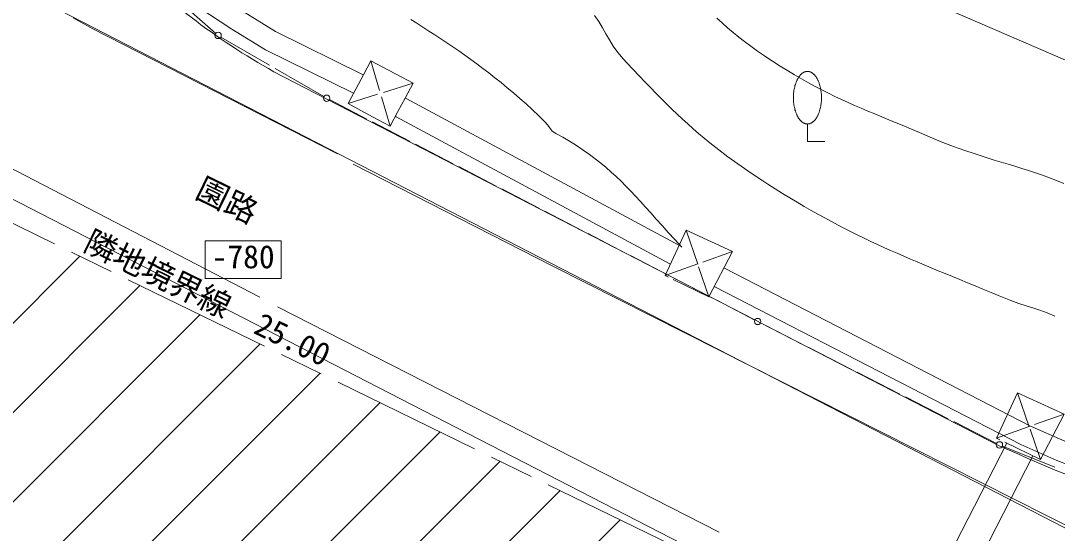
# Model space of a CAD drawing. Units: millimetres at full size, sheet at 1:200; details may follow other scales. Extents: x -40000 to 40000, y -27700 to 27700.
# Drawn here: x 4220 to 20638, y 6428 to 14545 of the extents above; entities that cross this region are included whole.
import ezdxf
from ezdxf.enums import TextEntityAlignment as Align

# ---------------------------------------------------------------- set-up
doc = ezdxf.new("R2010")
doc.units = ezdxf.units.MM
doc.header["$LTSCALE"] = 200
doc.linetypes.add('CHAIN', pattern=[18.5, 12, -1.5, 3.5, -1.5])
for name, color, linetype, lineweight in [('0-0_通り芯', 33, 'Continuous', 18), ('0-3_外構１', 134, 'Continuous', 9), ('0-4_外構２', 6, 'Continuous', 13), ('0-5_計画レベル', 134, 'Continuous', 9), ('0-9_雨水ルート', 134, 'Continuous', 9), ('1-0_ shitaji', 1, 'Continuous', 18), ('C-0_Layer192', 8, 'Continuous', 18), ('C-C_寸法', 5, 'Continuous', 13), ('C-D_文字', 1, 'Continuous', 18)]:
    doc.layers.add(name, color=color, linetype=linetype, lineweight=lineweight)
doc.styles.add('ＭＳ ゴシック', font='')
doc.styles.get('ＭＳ ゴシック').set_extended_font_data('MS Gothic')

# ---------------------------------------------------------------- blocks, each defined once
blk = doc.blocks.new('A$C504C0431')
at = {"layer": '1-0_ shitaji'}
for p, q in [((0.00205, 0.001344), (0.000165, 0.000677)), ((-0.000162, 0.000561), (-0.002234, -0.000172)), ((-0.000109, 0.000387), (0.000546, -0.001528))]:
    blk.add_line(p, q, dxfattribs=at)
for points in [[(-0.002023, -0.000274), (-0.002234, -0.000172), (-0.000902, 0.0027), (-0.000164, 0.000547)], [(-0.000902, 0.0027), (0.00205, 0.001344), (0.000546, -0.001528), (-0.001717, -0.000424)]]:
    blk.add_lwpolyline(points, dxfattribs=at)

msp = doc.modelspace()

# ---------------------------------------------------------------- linework, layer by layer
at = {"layer": '0-0_通り芯'}
for p, q in [((8230.6, 13738.2), (19717.5, 7815)), ((18115.8, 4499.1), (19837.8, 7856.2)), ((18519.3, 4283.5), (20251.6, 7655.1))]:
    msp.add_line(p, q, dxfattribs=at)
for points in [[(4845, 14705.2), (22868, 5426.9), (28151.6, 3385.1), (35960.8, 1734.8), (38732.6, 1541.4)], [(3471.9, 12037.9), (21637.3, 2686.3), (27295.2, 499.8), (35544.3, -1243.4), (38584.9, -1455.6)]]:
    msp.add_lwpolyline(points, dxfattribs=at)
for centre, radius, start, end in [((13332.1, 22929.5), 10512.1, 223.82982, 240.96837), ((33245.3, 37737.1), 32838, 245.67222, 250.18611)]:
    msp.add_arc(centre, radius, start, end, dxfattribs=at)
at = {"layer": '0-3_外構１'}
for points in [[(18677.7, 14824.2), (22470.7, 13185.3)], [(16288.1, 11809.3), (16171, 11882.6), (16051.6, 11958.7), (15972.9, 12009.6), (15853.6, 12088.2), (15739.1, 12165.4), (15629.3, 12241.4), (15523.6, 12316.4), (15421.8, 12390.6), (15323.5, 12464.4), (15228.3, 12537.9), (15135.8, 12611.4), (15045.6, 12685.1), (14957.5, 12759.3), (14871, 12834.2), (14785.7, 12910.1), (14701.3, 12987.1), (14617.4, 13065.5), (14533.7, 13145.6), (14449.7, 13227.6), (14365.2, 13311.7), (14279.7, 13398.1), (14192.8, 13487.2), (14104.3, 13579.1), (14013.6, 13674.1), (13920.6, 13772.5), (13824.7, 13874.3), (13761.9, 13941.3), (13675.4, 14042.6), (13604.2, 14142.3), (13543.3, 14240.8), (13487.9, 14338.1), (13433.1, 14434.6), (13373.9, 14530.4), (13305.5, 14625.8)], [(11157.1, 14065.8), (11062.3, 14131), (10967.6, 14195.1), (10873, 14258.2), (10778.4, 14320.6), (10683.7, 14382.4), (10588.9, 14443.9), (10493.9, 14505.1), (10398.7, 14566.2)], [(14689.7, 10961), (14579, 11080.4), (14475.4, 11193.6), (14378, 11301.1), (14286.1, 11403.2), (14198.9, 11500.4), (14115.5, 11593.1), (14035.3, 11681.7), (13957.3, 11766.5), (13880.8, 11848), (13805.1, 11926.5), (13729.2, 12002.6), (13652.4, 12076.5), (13574, 12148.6), (13493.1, 12219.4), (13408.8, 12289.3), (13320.5, 12358.7), (13227.4, 12427.9), (13128.5, 12497.4), (13023.2, 12567.5), (12910.6, 12638.7), (12803.7, 12703.3), (12695.5, 12757.2), (12635, 12798.7), (12566.7, 12893), (12528.8, 12941.1), (12426.2, 13039.8), (12324.6, 13135.1), (12223.9, 13227), (12123.9, 13315.7), (12024.8, 13401.4), (11926.4, 13484.2), (11828.6, 13564.4), (11731.4, 13642.1), (11634.7, 13717.5), (11538.5, 13790.8), (11442.6, 13862), (11347.2, 13931.5), (11252, 13999.4), (11157.1, 14065.8)], [(20597.3, 9865.9), (20476.3, 9918.3), (20362.9, 9960.1), (20253.1, 9995.9), (20142.8, 10030.3), (20027.7, 10067.9), (19903.7, 10113.3), (19851.1, 10134.6), (19718.2, 10189.7), (19588.3, 10243.3), (19461.2, 10295.5), (19336.9, 10346.4), (19215.1, 10396.2), (19095.6, 10445), (18978.4, 10492.9), (18863.2, 10540.1), (18749.9, 10586.7), (18638.4, 10632.9), (18528.4, 10678.7), (18419.8, 10724.4), (18312.4, 10770), (18206.1, 10815.7), (18100.6, 10861.7), (17996, 10908), (17891.9, 10954.8), (17788.2, 11002.3), (17684.7, 11050.5), (17581.4, 11099.6), (17477.9, 11149.8), (17374.3, 11201.1), (17270.2, 11253.8), (17165.5, 11307.9), (17060.1, 11363.6), (16953.9, 11421), (16846.5, 11480.3), (16737.9, 11541.6), (16628, 11605), (16516.5, 11670.6), (16403.2, 11738.7), (16288.1, 11809.3)]]:
    msp.add_lwpolyline(points, dxfattribs=at)
at = {"layer": '0-4_外構２'}
for points in [[(17748.1, 13068.5), (17639.8, 13113.9), (17533.2, 13159.2), (17428, 13204.8), (17323.7, 13251), (17220, 13298.2), (17116.4, 13346.8), (17012.6, 13397), (16908.2, 13449.3), (16802.8, 13504.1), (16696, 13561.6), (16587.4, 13622.3), (16476.6, 13686.6), (16363.3, 13754.7), (16247.1, 13827.1), (16127.5, 13904.2), (16117.5, 13910.7), (15999.7, 13989.2), (15889.2, 14065.5), (15785, 14140.1), (15686.4, 14213.7), (15592.4, 14286.9), (15502.1, 14360.3), (15414.7, 14434.6), (15329.3, 14510.4), (15245.1, 14588.3)], [(20743.1, 11968.6), (20627.8, 12014.6), (20514.5, 12057.5), (20402.9, 12097.7), (20292.6, 12135.5), (20183.3, 12171.6), (20074.7, 12206.2), (19966.5, 12239.8), (19858.2, 12272.9), (19749.5, 12305.8), (19640.1, 12339.1), (19529.7, 12373.2), (19417.9, 12408.4), (19304.3, 12445.3), (19188.7, 12484.3), (19070.6, 12525.7), (18949.8, 12570.1), (18825.8, 12617.9), (18698.4, 12669.5), (18587, 12716.8), (18455.7, 12773.2), (18329, 12826.9), (18206.2, 12878.4), (18087.2, 12927.9), (17971.4, 12975.8), (17858.5, 13022.6), (17748.1, 13068.5)]]:
    msp.add_lwpolyline(points, dxfattribs=at)
at = {"layer": '0-5_計画レベル'}
for p, q in [((6643, 14929.6), (7308.8, 14345)), ((5351.4, 14421.1), (9235.4, 12434.8)), ((7389.7, 14287), (8162.1, 13840.1)), ((9766.4, 13908), (9903.9, 13438.3)), ((8248.7, 13790), (9021.1, 13343)), ((9647.7, 13687.6), (9532.1, 13473.1)), ((9532.1, 13473.1), (9404.4, 13236)), ((10434.4, 13554), (9966.5, 13409.5)), ((9871.2, 13380.1), (9404.4, 13236)), ((9932, 13342.4), (10069.4, 12873)), ((10194.5, 13106.4), (10309, 13320.1)), ((9108.8, 13295), (9702.9, 12987.4)), ((9404.4, 13236), (9608.2, 13124.7)), ((9608.2, 13124.7), (9868.8, 12982.5)), ((9791.7, 12941.4), (10385.8, 12633.7)), ((10474.6, 12587.7), (11068.7, 12280.1)), ((3722.4, 12385.1), (8009.2, 10165.3)), ((9483.4, 12276), (12639.3, 10662.9)), ((11157.5, 12234.1), (11751.6, 11926.5)), ((11840.4, 11880.5), (12434.6, 11572.8)), ((12523.4, 11526.9), (13117.5, 11219.2)), ((13206.3, 11173.2), (13800.4, 10865.6)), ((14758.3, 11227.9), (14942.7, 10689.5)), ((15496.3, 10888.9), (15025, 10722.1)), ((13889.2, 10819.6), (14483.3, 10511.9)), ((14943.3, 10693.2), (14425.3, 10509.9)), ((12639.3, 10662.9), (22156.2, 5853.7)), ((14956.4, 10649.5), (15120.3, 10170.9)), ((14572.1, 10466), (15166.2, 10158.3)), ((8288.3, 10016), (15282.9, 6447.7)), ((15255, 10112.3), (15849.1, 9804.7)), ((15938.1, 9759), (16614.8, 9413.6)), ((16703.8, 9368.2), (17380.5, 9022.9)), ((17469.6, 8977.4), (18146.3, 8632.1)), ((18235.3, 8586.6), (18912, 8241.3)), ((19001.1, 8195.8), (19677.7, 7850.5)), ((19768.7, 7809.1), (20596.9, 7476.4))]:
    msp.add_line(p, q, dxfattribs=at)
for points in [[(9647.7, 13687.6), (9643.4, 13690), (8256.4, 14372), (7741.4, 14692), (7224.4, 15031), (6761.4, 15438)], [(9487.4, 13399.2), (9490.3, 13397.5), (8096.1, 14083.1), (7563.8, 14413.9), (7024, 14767.8), (6534, 15198.5)], [(5051.2, 14591.1), (5161.2, 14529.8), (5278, 14463.6), (5351.4, 14421.1)], [(10309, 13320.1), (10434.4, 13554), (9766.4, 13908), (9647.7, 13687.6)], [(14647.3, 10988.4), (14642.3, 10990.9), (10325.4, 13311), (10309, 13320.1)], [(9868.8, 12982.5), (10069.4, 12873), (10194.5, 13106.4)], [(14498.5, 10693.8), (14489.8, 10698.2), (10167.1, 13021.4), (10148.7, 13031.6)], [(14477.9, 10484.2), (14425.3, 10509.9), (14758.3, 11227.9)], [(14758.3, 11227.9), (15496.3, 10888.9), (15120.3, 10170.9), (14554.6, 10446.8)], [(27098.2, 5771.6), (21329.3, 7670.7), (20756.3, 7885.7), (20201.3, 8129.8), (15365.3, 10625.9), (15360, 10628.5)], [(26995.1, 5458.2), (21219.7, 7359.4), (20631.8, 7580), (20059.1, 7831.8), (15215.3, 10331.9), (15211.3, 10334)]]:
    msp.add_lwpolyline(points, dxfattribs=at)
for centre in [(7346.4, 14312), (9064.4, 13318), (15893.5, 9781.7), (19722.3, 7827.8)]:
    msp.add_circle(centre, 50, dxfattribs=at)
at = {"layer": '0-9_雨水ルート'}
for points in [[(16564.2, 13680.6), (16559.4, 13674.9), (16554.7, 13668.9), (16550, 13662.7), (16545.4, 13656.3), (16540.9, 13649.6), (16536.5, 13642.7), (16532.2, 13635.6), (16528, 13628.3), (16523.9, 13620.8), (16519.9, 13613.1), (16516, 13605.1), (16512.2, 13597), (16508.5, 13588.8), (16504.9, 13580.3), (16501.5, 13571.7), (16498.2, 13563), (16495, 13554.1), (16489, 13536), (16483.6, 13517.5), (16478.7, 13498.6), (16474.4, 13479.5), (16470.6, 13460.2), (16467.4, 13440.8), (16464.7, 13421.3), (16462.5, 13401.9), (16460.8, 13382.6), (16459.7, 13363.5), (16459, 13344.7), (16458.8, 13326.1), (16459, 13307.5), (16459.7, 13288.6), (16460.8, 13269.5), (16462.5, 13250.3), (16464.7, 13230.9), (16467.4, 13211.4), (16470.6, 13192), (16474.4, 13172.7), (16478.7, 13153.5), (16483.6, 13134.7)], [(16681, 13742.8), (16678.6, 13742.8), (16676.1, 13742.7), (16673.6, 13742.6), (16671.1, 13742.4), (16668.6, 13742.2), (16666.1, 13741.9), (16663.6, 13741.6), (16661.1, 13741.2), (16658.5, 13740.7), (16656, 13740.2), (16653.4, 13739.6), (16650.9, 13739), (16648.3, 13738.3), (16645.7, 13737.6), (16643.2, 13736.8), (16640.6, 13735.9), (16638, 13735), (16635.4, 13734), (16632.8, 13732.9), (16630.3, 13731.8), (16627.7, 13730.6), (16625.1, 13729.4), (16622.5, 13728.1), (16619.9, 13726.8), (16617.3, 13725.3), (16614.7, 13723.8), (16612.1, 13722.3), (16609.5, 13720.7), (16606.9, 13719), (16604.4, 13717.3), (16601.8, 13715.5), (16599.2, 13713.6), (16594.1, 13709.6), (16589, 13705.5), (16584, 13701), (16579, 13696.3), (16574, 13691.3), (16569.1, 13686.1), (16564.2, 13680.6)], [(16793, 13686.1), (16788.1, 13691.3), (16783.1, 13696.3), (16778.1, 13701), (16773.1, 13705.5), (16768, 13709.6), (16762.9, 13713.6), (16760.3, 13715.5), (16757.7, 13717.3), (16755.1, 13719), (16752.6, 13720.7), (16750, 13722.3), (16747.4, 13723.8), (16744.8, 13725.3), (16742.2, 13726.8), (16739.6, 13728.1), (16737, 13729.4), (16734.4, 13730.6), (16731.8, 13731.8), (16729.2, 13732.9), (16726.7, 13734), (16724.1, 13735), (16721.5, 13735.9), (16718.9, 13736.8), (16716.3, 13737.6), (16713.8, 13738.3), (16711.2, 13739), (16708.6, 13739.6), (16706.1, 13740.2), (16703.6, 13740.7), (16701, 13741.2), (16698.5, 13741.6), (16696, 13741.9), (16693.5, 13742.2), (16691, 13742.4), (16688.5, 13742.6), (16686, 13742.7), (16683.5, 13742.8), (16681, 13742.8)], [(16883.4, 13153.5), (16887.7, 13172.7), (16891.5, 13192), (16894.7, 13211.4), (16897.4, 13230.9), (16899.6, 13250.3), (16901.3, 13269.5), (16902.4, 13288.6), (16903.1, 13307.5), (16903.3, 13326.1), (16903.1, 13344.7), (16902.4, 13363.5), (16901.3, 13382.6), (16899.6, 13401.9), (16897.4, 13421.3), (16894.7, 13440.8), (16891.5, 13460.2), (16887.7, 13479.5), (16883.4, 13498.6), (16878.5, 13517.5), (16873, 13536), (16867.1, 13554.1), (16863.9, 13563), (16860.6, 13571.7), (16857.2, 13580.3), (16853.6, 13588.8), (16849.9, 13597), (16846.1, 13605.1), (16842.2, 13613.1), (16838.2, 13620.8), (16834.1, 13628.3), (16829.9, 13635.6), (16825.5, 13642.7), (16821.1, 13649.6), (16816.6, 13656.3), (16812.1, 13662.7), (16807.4, 13668.9), (16802.7, 13674.9), (16797.9, 13680.6), (16793, 13686.1)], [(16483.6, 13134.7), (16489, 13116.1), (16495, 13098), (16498.2, 13089.2), (16501.5, 13080.4), (16504.9, 13071.8), (16508.5, 13063.4), (16512.2, 13055.1), (16516, 13047), (16519.9, 13039.1), (16523.9, 13031.4), (16528, 13023.9), (16532.2, 13016.5), (16536.5, 13009.4), (16540.9, 13002.5), (16545.4, 12995.9), (16550, 12989.4), (16554.7, 12983.2), (16559.4, 12977.3), (16564.2, 12971.5), (16569.1, 12966.1), (16574, 12960.9), (16579, 12955.9), (16584, 12951.2), (16589, 12946.7), (16594.1, 12942.5), (16599.2, 12938.6), (16601.8, 12936.7), (16604.4, 12934.9), (16606.9, 12933.2), (16609.5, 12931.5), (16612.1, 12929.9), (16614.7, 12928.3), (16617.3, 12926.8), (16619.9, 12925.4), (16622.5, 12924.1), (16625.1, 12922.8), (16627.7, 12921.5), (16630.3, 12920.4), (16632.8, 12919.2)], [(16731.8, 12920.4), (16734.4, 12921.5), (16737, 12922.8), (16739.6, 12924.1), (16742.2, 12925.4), (16744.8, 12926.8), (16747.4, 12928.3), (16750, 12929.9), (16752.6, 12931.5), (16755.1, 12933.2), (16757.7, 12934.9), (16760.3, 12936.7), (16762.9, 12938.6), (16768, 12942.5), (16773.1, 12946.7), (16778.1, 12951.2), (16783.1, 12955.9), (16788.1, 12960.9), (16793, 12966.1), (16797.9, 12971.5), (16802.7, 12977.3), (16807.4, 12983.2), (16812.1, 12989.4), (16816.6, 12995.9), (16821.1, 13002.5), (16825.5, 13009.4), (16829.9, 13016.5), (16834.1, 13023.9), (16838.2, 13031.4), (16842.2, 13039.1), (16846.1, 13047), (16849.9, 13055.1), (16853.6, 13063.4), (16857.2, 13071.8), (16860.6, 13080.4), (16863.9, 13089.2), (16867.1, 13098), (16873, 13116.1), (16878.5, 13134.7), (16883.4, 13153.5)], [(16632.8, 12919.2), (16635.4, 12918.2), (16638, 12917.2), (16640.6, 12916.3), (16643.2, 12915.4), (16645.7, 12914.6), (16648.3, 12913.9), (16650.9, 12913.2), (16653.4, 12912.6), (16656, 12912), (16658.5, 12911.5), (16661.1, 12911), (16663.6, 12910.6), (16666.1, 12910.3), (16668.6, 12910), (16671.1, 12909.7), (16673.6, 12909.6), (16676.1, 12909.4), (16678.6, 12909.4), (16681, 12909.3), (16683.5, 12909.4), (16686, 12909.4), (16688.5, 12909.6), (16691, 12909.7), (16693.5, 12910), (16696, 12910.3), (16698.5, 12910.6), (16701, 12911), (16703.6, 12911.5), (16706.1, 12912), (16708.6, 12912.6), (16711.2, 12913.2), (16713.8, 12913.9), (16716.3, 12914.6), (16718.9, 12915.4), (16721.5, 12916.3), (16724.1, 12917.2), (16726.7, 12918.2), (16729.2, 12919.2), (16731.8, 12920.4)], [(16681, 12909.3), (16681, 12631.5), (16958.9, 12631.5)]]:
    msp.add_lwpolyline(points, dxfattribs=at)
at = {"layer": 'C-0_Layer192', "color": 1, "linetype": 'CHAIN'}
msp.add_line((18056.6, 4522.7), (-4412.7, 15483), dxfattribs=at)
at = {"layer": 'C-0_Layer192'}
for p, q in [((-7301.6, -1644.8), (5157.8, 10814.6)), ((-6316.7, -2074.1), (6108.3, 10350.9)), ((-5331.9, -2503.4), (7058.8, 9887.3)), ((-4347, -2932.8), (8009.4, 9423.6)), ((-3383.4, -3383.4), (8959.9, 8959.9)), ((-2451.5, -3865.7), (9910.5, 8496.3)), ((-1519.6, -4348), (10861, 8032.6)), ((-587.7, -4830.3), (11811.6, 7568.9)), ((344.2, -5312.6), (12762.1, 7105.3)), ((1276.1, -5794.9), (13712.7, 6641.6))]:
    msp.add_line(p, q, dxfattribs=at)
at = {"layer": 'C-D_文字'}
msp.add_lwpolyline([(7143.3, 10461.3), (8343.3, 10461.3), (8343.3, 11061.3), (7143.3, 11061.3)], close=True, dxfattribs=at)

# ---------------------------------------------------------------- block references
at = {"layer": '0-0_通り芯', "xscale": 250000, "yscale": 250000, "rotation": 0.09131}
msp.add_blockref('A$C504C0431', (20234.2, 7978.7), dxfattribs=at)

# ---------------------------------------------------------------- texts
at = {"layer": '0-3_外構１', "color": 7, "style": 'ＭＳ ゴシック'}
msp.add_text('36', height=2.03, rotation=327.972, dxfattribs=at).set_placement((20607, 9904.8), align=Align.BOTTOM_LEFT)
at = {"layer": 'C-C_寸法', "color": 33, "style": 'ＭＳ ゴシック'}
msp.add_text('園路', height=366.6, rotation=333.997, dxfattribs=at).set_placement((6912.8, 11658.2), align=Align.BOTTOM_LEFT)
at = {"layer": 'C-C_寸法', "color": 1, "style": 'ＭＳ ゴシック'}
msp.add_text('隣地境界線\u300025.00', height=366.6, rotation=333.998, dxfattribs=at).set_placement((5141.2, 10822.7), align=Align.BOTTOM_LEFT)
at = {"layer": 'C-D_文字', "style": 'ＭＳ ゴシック'}
msp.add_text('-780', height=366.6, dxfattribs=at).set_placement((7243.8, 10514.3), align=Align.BOTTOM_LEFT)

doc.saveas('drawing.dxf')
